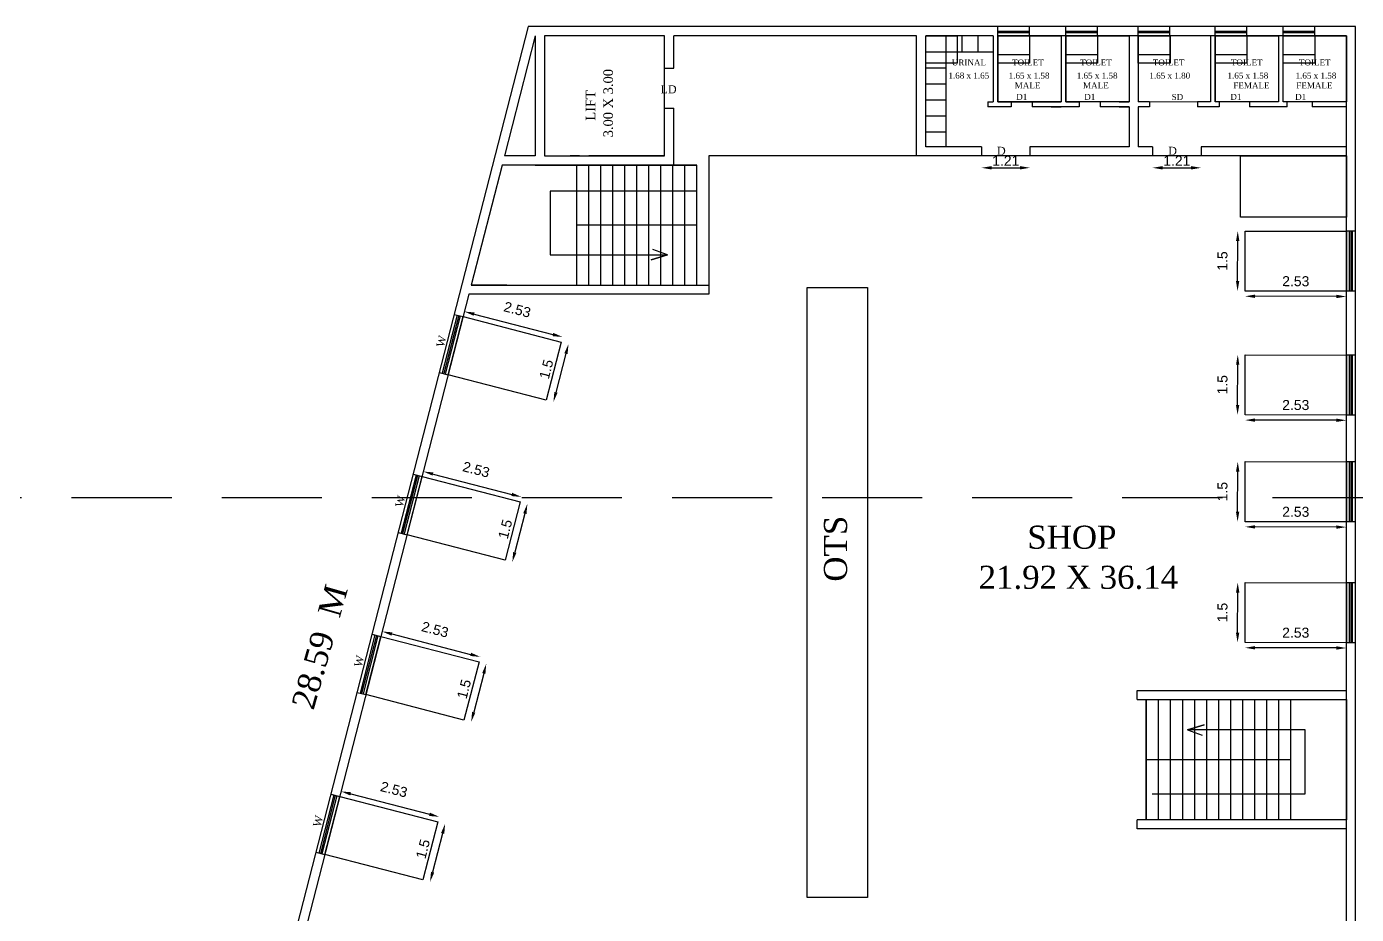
# Model space of a CAD drawing. Header units: metres. Extents: x -56 to 205, y -186 to -77.
# Drawn here: x -22.82 to 10.4, y -125.59 to -103.41 of the extents above; entities that cross this region are included whole.
import ezdxf

# ---------------------------------------------------------------- set-up
doc = ezdxf.new("R2010")
doc.units = ezdxf.units.M
doc.linetypes.add('HIDDEN', pattern=[0.375, 0.25, -0.125])
for name, color, linetype in [('BLK_1_FLR_1_BLT_UP_AREA', 1, 'Continuous'), ('BLK_1_FLR_1_BLT_UP_AREA_DEDUCT', 117, 'Continuous'), ('BLK_1_FLR_1_DRINKING_WATER', 10, 'Continuous'), ('BLK_1_FLR_1_EXIT_WIDTH_DOOR', 2, 'Continuous'), ('BLK_1_FLR_1_LIFT_1', 30, 'Continuous'), ('BLK_1_FLR_1_REGULAR_ROOM_1', 2, 'Continuous'), ('BLK_1_FLR_1_ROOM_1_LIGHT_VENTILATION_1', 232, 'Continuous'), ('BLK_1_FLR_1_WATER_CLOSET', 223, 'Continuous'), ('TOILET_VENTILATION', 30, 'Continuous')]:
    doc.layers.add(name, color=color, linetype=linetype)
for name, color, linetype, lineweight in [('BLK_1_FLR_1_SP_WC', 7, 'Continuous', 18), ('BLK_1_FLR_1_URINAL', 7, 'Continuous', 18), ('BLK_1_FLR_1_WASH', 243, 'Continuous', 5)]:
    doc.layers.add(name, color=color, linetype=linetype, lineweight=lineweight)
doc.styles.add('ANAND', font='times.ttf')
doc.styles.get("Standard").update_dxf_attribs({"font": 'arial.ttf', "height": 0.25})
doc.styles.add('style1', font='times.ttf', dxfattribs={"height": 0.5})
doc.styles.add('X', font='times.ttf')
doc.dimstyles.new('ISO-25', dxfattribs={"dimtxt": 0.5, "dimasz": 0.45, "dimexe": 1.25, "dimexo": 0.625, "dimgap": 0.25, "dimtad": 1, "dimdsep": 46, "dimtxsty": 'Standard', "dimcen": 2.5, "dimse1": 1, "dimse2": 1, "dimadec": 0, "dimazin": 0, "dimtfac": 1, "dimtmove": 0, "dimatfit": 3, "dimfxl": 0, "dimarcsym": 0})

# ---------------------------------------------------------------- blocks, each defined once
blk = doc.blocks.new('*D30')
at = {"layer": 'BLK_1_FLR_1_ROOM_1_LIGHT_VENTILATION_1', "color": 0, "lineweight": -2}
blk.add_line((-11.637, -110.592), (-9.67, -111.102), dxfattribs=at)
at = {"layer": 'BLK_1_FLR_1_ROOM_1_LIGHT_VENTILATION_1', "color": 0}
for points in [[(-11.627, -110.551), (-11.648, -110.632), (-11.879, -110.529)], [(-9.659, -111.061), (-9.68, -111.142), (-9.428, -111.164)]]:
    blk.add_solid(points, dxfattribs=at)
at = {"layer": 'DEFPOINTS', "color": 0}
for p in [(-11.912, -110.655), (-9.46, -111.29), (-9.428, -111.164)]:
    blk.add_point(p, dxfattribs=at)
at = {"layer": 'BLK_1_FLR_1_ROOM_1_LIGHT_VENTILATION_1', "color": 0, "insert": (-10.559, -110.481), "char_height": 0.25, "attachment_point": 5, "rotation": 345.472}
blk.add_mtext('2.53', dxfattribs=at)
blk = doc.blocks.new('*D31')
at = {"layer": 'BLK_1_FLR_1_ROOM_1_LIGHT_VENTILATION_1', "color": 0, "lineweight": -2}
blk.add_line((-9.342, -111.579), (-9.593, -112.547), dxfattribs=at)
at = {"layer": 'BLK_1_FLR_1_ROOM_1_LIGHT_VENTILATION_1', "color": 0}
for points in [[(-9.383, -111.569), (-9.302, -111.59), (-9.279, -111.337)], [(-9.633, -112.537), (-9.553, -112.558), (-9.656, -112.789)]]:
    blk.add_solid(points, dxfattribs=at)
at = {"layer": 'DEFPOINTS', "color": 0}
for p in [(-9.46, -111.29), (-9.837, -112.742), (-9.656, -112.789)]:
    blk.add_point(p, dxfattribs=at)
at = {"layer": 'BLK_1_FLR_1_ROOM_1_LIGHT_VENTILATION_1', "color": 0, "insert": (-9.833, -111.969), "char_height": 0.25, "attachment_point": 5, "rotation": 75.4718}
blk.add_mtext('1.5', dxfattribs=at)
blk = doc.blocks.new('*D32')
at = {"layer": 'BLK_1_FLR_1_ROOM_1_LIGHT_VENTILATION_1', "color": 0, "lineweight": -2}
blk.add_line((-12.664, -114.588), (-10.697, -115.098), dxfattribs=at)
at = {"layer": 'BLK_1_FLR_1_ROOM_1_LIGHT_VENTILATION_1', "color": 0}
for points in [[(-12.654, -114.548), (-12.675, -114.628), (-12.906, -114.525)], [(-10.687, -115.057), (-10.707, -115.138), (-10.455, -115.161)]]:
    blk.add_solid(points, dxfattribs=at)
at = {"layer": 'DEFPOINTS', "color": 0}
for p in [(-12.939, -114.651), (-10.455, -115.161), (-10.488, -115.287)]:
    blk.add_point(p, dxfattribs=at)
at = {"layer": 'BLK_1_FLR_1_ROOM_1_LIGHT_VENTILATION_1', "color": 0, "insert": (-11.586, -114.477), "char_height": 0.25, "attachment_point": 5, "rotation": 345.472}
blk.add_mtext('2.53', dxfattribs=at)
blk = doc.blocks.new('*D33')
at = {"layer": 'BLK_1_FLR_1_ROOM_1_LIGHT_VENTILATION_1', "color": 0, "lineweight": -2}
blk.add_line((-10.369, -115.575), (-10.62, -116.543), dxfattribs=at)
at = {"layer": 'BLK_1_FLR_1_ROOM_1_LIGHT_VENTILATION_1', "color": 0}
for points in [[(-10.41, -115.565), (-10.329, -115.586), (-10.307, -115.333)], [(-10.661, -116.533), (-10.58, -116.554), (-10.683, -116.786)]]:
    blk.add_solid(points, dxfattribs=at)
at = {"layer": 'DEFPOINTS', "color": 0}
for p in [(-10.488, -115.287), (-10.864, -116.739), (-10.683, -116.786)]:
    blk.add_point(p, dxfattribs=at)
at = {"layer": 'BLK_1_FLR_1_ROOM_1_LIGHT_VENTILATION_1', "color": 0, "insert": (-10.86, -115.965), "char_height": 0.25, "attachment_point": 5, "rotation": 75.4718}
blk.add_mtext('1.5', dxfattribs=at)
blk = doc.blocks.new('*D34')
at = {"layer": 'BLK_1_FLR_1_ROOM_1_LIGHT_VENTILATION_1', "color": 0, "lineweight": -2}
blk.add_line((-13.692, -118.584), (-11.724, -119.094), dxfattribs=at)
at = {"layer": 'BLK_1_FLR_1_ROOM_1_LIGHT_VENTILATION_1', "color": 0}
for points in [[(-13.681, -118.544), (-13.702, -118.625), (-13.934, -118.522)], [(-11.714, -119.054), (-11.735, -119.134), (-11.482, -119.157)]]:
    blk.add_solid(points, dxfattribs=at)
at = {"layer": 'DEFPOINTS', "color": 0}
for p in [(-13.966, -118.648), (-11.482, -119.157), (-11.515, -119.283)]:
    blk.add_point(p, dxfattribs=at)
at = {"layer": 'BLK_1_FLR_1_ROOM_1_LIGHT_VENTILATION_1', "color": 0, "insert": (-12.613, -118.474), "char_height": 0.25, "attachment_point": 5, "rotation": 345.472}
blk.add_mtext('2.53', dxfattribs=at)
blk = doc.blocks.new('*D35')
at = {"layer": 'BLK_1_FLR_1_ROOM_1_LIGHT_VENTILATION_1', "color": 0, "lineweight": -2}
blk.add_line((-11.397, -119.572), (-11.647, -120.54), dxfattribs=at)
at = {"layer": 'BLK_1_FLR_1_ROOM_1_LIGHT_VENTILATION_1', "color": 0}
for points in [[(-11.437, -119.561), (-11.356, -119.582), (-11.334, -119.33)], [(-11.688, -120.529), (-11.607, -120.55), (-11.71, -120.782)]]:
    blk.add_solid(points, dxfattribs=at)
at = {"layer": 'DEFPOINTS', "color": 0}
for p in [(-11.515, -119.283), (-11.891, -120.735), (-11.71, -120.782)]:
    blk.add_point(p, dxfattribs=at)
at = {"layer": 'BLK_1_FLR_1_ROOM_1_LIGHT_VENTILATION_1', "color": 0, "insert": (-11.888, -119.961), "char_height": 0.25, "attachment_point": 5, "rotation": 75.4718}
blk.add_mtext('1.5', dxfattribs=at)
blk = doc.blocks.new('*D36')
at = {"layer": 'BLK_1_FLR_1_ROOM_1_LIGHT_VENTILATION_1', "color": 0, "lineweight": -2}
blk.add_line((-14.719, -122.58), (-12.751, -123.09), dxfattribs=at)
at = {"layer": 'BLK_1_FLR_1_ROOM_1_LIGHT_VENTILATION_1', "color": 0}
for points in [[(-14.708, -122.54), (-14.729, -122.621), (-14.961, -122.518)], [(-12.741, -123.05), (-12.762, -123.131), (-12.509, -123.153)]]:
    blk.add_solid(points, dxfattribs=at)
at = {"layer": 'DEFPOINTS', "color": 0}
for p in [(-14.993, -122.644), (-12.509, -123.153), (-12.542, -123.279)]:
    blk.add_point(p, dxfattribs=at)
at = {"layer": 'BLK_1_FLR_1_ROOM_1_LIGHT_VENTILATION_1', "color": 0, "insert": (-13.64, -122.47), "char_height": 0.25, "attachment_point": 5, "rotation": 345.472}
blk.add_mtext('2.53', dxfattribs=at)
blk = doc.blocks.new('*D37')
at = {"layer": 'BLK_1_FLR_1_ROOM_1_LIGHT_VENTILATION_1', "color": 0, "lineweight": -2}
blk.add_line((-12.424, -123.568), (-12.675, -124.536), dxfattribs=at)
at = {"layer": 'BLK_1_FLR_1_ROOM_1_LIGHT_VENTILATION_1', "color": 0}
for points in [[(-12.464, -123.558), (-12.383, -123.578), (-12.361, -123.326)], [(-12.715, -124.526), (-12.634, -124.546), (-12.737, -124.778)]]:
    blk.add_solid(points, dxfattribs=at)
at = {"layer": 'DEFPOINTS', "color": 0}
for p in [(-12.542, -123.279), (-12.918, -124.731), (-12.737, -124.778)]:
    blk.add_point(p, dxfattribs=at)
at = {"layer": 'BLK_1_FLR_1_ROOM_1_LIGHT_VENTILATION_1', "color": 0, "insert": (-12.915, -123.957), "char_height": 0.25, "attachment_point": 5, "rotation": 75.4718}
blk.add_mtext('1.5', dxfattribs=at)
blk = doc.blocks.new('*D54')
at = {"layer": 'BLK_1_FLR_1_ROOM_1_LIGHT_VENTILATION_1', "color": 0, "lineweight": -2}
blk.add_line((9.905, -118.934), (7.873, -118.93), dxfattribs=at)
at = {"layer": 'BLK_1_FLR_1_ROOM_1_LIGHT_VENTILATION_1', "color": 0}
for points in [[(7.873, -118.888), (7.873, -118.971), (7.623, -118.929)], [(9.905, -118.892), (9.905, -118.976), (10.155, -118.935)]]:
    blk.add_solid(points, dxfattribs=at)
at = {"layer": 'DEFPOINTS', "color": 0}
for p in [(7.623, -118.799), (7.623, -118.929), (10.156, -118.804)]:
    blk.add_point(p, dxfattribs=at)
at = {"layer": 'BLK_1_FLR_1_ROOM_1_LIGHT_VENTILATION_1', "color": 0, "insert": (8.89, -118.554), "char_height": 0.25, "attachment_point": 5, "rotation": 359.877}
blk.add_mtext('2.53', dxfattribs=at)
blk = doc.blocks.new('*D55')
at = {"layer": 'BLK_1_FLR_1_ROOM_1_LIGHT_VENTILATION_1', "color": 0, "lineweight": -2}
blk.add_line((7.437, -118.549), (7.439, -117.549), dxfattribs=at)
at = {"layer": 'BLK_1_FLR_1_ROOM_1_LIGHT_VENTILATION_1', "color": 0}
for points in [[(7.397, -117.549), (7.481, -117.549), (7.44, -117.299)], [(7.395, -118.549), (7.479, -118.549), (7.436, -118.799)]]:
    blk.add_solid(points, dxfattribs=at)
at = {"layer": 'DEFPOINTS', "color": 0}
for p in [(7.44, -117.299), (7.627, -117.299), (7.623, -118.799)]:
    blk.add_point(p, dxfattribs=at)
at = {"layer": 'BLK_1_FLR_1_ROOM_1_LIGHT_VENTILATION_1', "color": 0, "insert": (7.06, -118.048), "char_height": 0.25, "attachment_point": 5, "rotation": 89.8768}
blk.add_mtext('1.5', dxfattribs=at)
blk = doc.blocks.new('*D56')
at = {"layer": 'BLK_1_FLR_1_ROOM_1_LIGHT_VENTILATION_1', "color": 0, "lineweight": -2}
blk.add_line((9.905, -115.913), (7.873, -115.909), dxfattribs=at)
at = {"layer": 'BLK_1_FLR_1_ROOM_1_LIGHT_VENTILATION_1', "color": 0}
for points in [[(7.873, -115.867), (7.873, -115.95), (7.623, -115.908)], [(9.905, -115.872), (9.905, -115.955), (10.155, -115.914)]]:
    blk.add_solid(points, dxfattribs=at)
at = {"layer": 'DEFPOINTS', "color": 0}
for p in [(7.623, -115.778), (7.623, -115.908), (10.156, -115.784)]:
    blk.add_point(p, dxfattribs=at)
at = {"layer": 'BLK_1_FLR_1_ROOM_1_LIGHT_VENTILATION_1', "color": 0, "insert": (8.89, -115.533), "char_height": 0.25, "attachment_point": 5, "rotation": 359.877}
blk.add_mtext('2.53', dxfattribs=at)
blk = doc.blocks.new('*D57')
at = {"layer": 'BLK_1_FLR_1_ROOM_1_LIGHT_VENTILATION_1', "color": 0, "lineweight": -2}
blk.add_line((7.437, -115.528), (7.439, -114.528), dxfattribs=at)
at = {"layer": 'BLK_1_FLR_1_ROOM_1_LIGHT_VENTILATION_1', "color": 0}
for points in [[(7.397, -114.528), (7.481, -114.528), (7.44, -114.278)], [(7.395, -115.528), (7.479, -115.528), (7.436, -115.778)]]:
    blk.add_solid(points, dxfattribs=at)
at = {"layer": 'DEFPOINTS', "color": 0}
for p in [(7.44, -114.278), (7.627, -114.278), (7.623, -115.778)]:
    blk.add_point(p, dxfattribs=at)
at = {"layer": 'BLK_1_FLR_1_ROOM_1_LIGHT_VENTILATION_1', "color": 0, "insert": (7.06, -115.027), "char_height": 0.25, "attachment_point": 5, "rotation": 89.8768}
blk.add_mtext('1.5', dxfattribs=at)
blk = doc.blocks.new('*D58')
at = {"layer": 'BLK_1_FLR_1_ROOM_1_LIGHT_VENTILATION_1', "color": 0, "lineweight": -2}
blk.add_line((9.905, -113.244), (7.873, -113.24), dxfattribs=at)
at = {"layer": 'BLK_1_FLR_1_ROOM_1_LIGHT_VENTILATION_1', "color": 0}
for points in [[(7.873, -113.198), (7.873, -113.282), (7.623, -113.24)], [(9.905, -113.203), (9.905, -113.286), (10.155, -113.245)]]:
    blk.add_solid(points, dxfattribs=at)
at = {"layer": 'DEFPOINTS', "color": 0}
for p in [(7.623, -113.109), (7.623, -113.24), (10.156, -113.115)]:
    blk.add_point(p, dxfattribs=at)
at = {"layer": 'BLK_1_FLR_1_ROOM_1_LIGHT_VENTILATION_1', "color": 0, "insert": (8.89, -112.865), "char_height": 0.25, "attachment_point": 5, "rotation": 359.877}
blk.add_mtext('2.53', dxfattribs=at)
blk = doc.blocks.new('*D59')
at = {"layer": 'BLK_1_FLR_1_ROOM_1_LIGHT_VENTILATION_1', "color": 0, "lineweight": -2}
blk.add_line((7.437, -112.859), (7.439, -111.859), dxfattribs=at)
at = {"layer": 'BLK_1_FLR_1_ROOM_1_LIGHT_VENTILATION_1', "color": 0}
for points in [[(7.397, -111.859), (7.481, -111.859), (7.44, -111.609)], [(7.395, -112.859), (7.479, -112.859), (7.436, -113.109)]]:
    blk.add_solid(points, dxfattribs=at)
at = {"layer": 'DEFPOINTS', "color": 0}
for p in [(7.44, -111.609), (7.627, -111.609), (7.623, -113.109)]:
    blk.add_point(p, dxfattribs=at)
at = {"layer": 'BLK_1_FLR_1_ROOM_1_LIGHT_VENTILATION_1', "color": 0, "insert": (7.06, -112.358), "char_height": 0.25, "attachment_point": 5, "rotation": 89.8768}
blk.add_mtext('1.5', dxfattribs=at)
blk = doc.blocks.new('*D60')
at = {"layer": 'BLK_1_FLR_1_ROOM_1_LIGHT_VENTILATION_1', "color": 0, "lineweight": -2}
blk.add_line((9.905, -110.151), (7.873, -110.147), dxfattribs=at)
at = {"layer": 'BLK_1_FLR_1_ROOM_1_LIGHT_VENTILATION_1', "color": 0}
for points in [[(7.873, -110.105), (7.873, -110.188), (7.623, -110.146)], [(9.905, -110.109), (9.905, -110.193), (10.155, -110.152)]]:
    blk.add_solid(points, dxfattribs=at)
at = {"layer": 'DEFPOINTS', "color": 0}
for p in [(7.623, -110.016), (7.623, -110.146), (10.156, -110.021)]:
    blk.add_point(p, dxfattribs=at)
at = {"layer": 'BLK_1_FLR_1_ROOM_1_LIGHT_VENTILATION_1', "color": 0, "insert": (8.89, -109.771), "char_height": 0.25, "attachment_point": 5, "rotation": 359.877}
blk.add_mtext('2.53', dxfattribs=at)
blk = doc.blocks.new('*D61')
at = {"layer": 'BLK_1_FLR_1_ROOM_1_LIGHT_VENTILATION_1', "color": 0, "lineweight": -2}
blk.add_line((7.437, -109.766), (7.439, -108.766), dxfattribs=at)
at = {"layer": 'BLK_1_FLR_1_ROOM_1_LIGHT_VENTILATION_1', "color": 0}
for points in [[(7.397, -108.766), (7.481, -108.766), (7.44, -108.516)], [(7.395, -109.765), (7.479, -109.766), (7.436, -110.016)]]:
    blk.add_solid(points, dxfattribs=at)
at = {"layer": 'DEFPOINTS', "color": 0}
for p in [(7.44, -108.516), (7.627, -108.516), (7.623, -110.016)]:
    blk.add_point(p, dxfattribs=at)
at = {"layer": 'BLK_1_FLR_1_ROOM_1_LIGHT_VENTILATION_1', "color": 0, "insert": (7.06, -109.265), "char_height": 0.25, "attachment_point": 5, "rotation": 89.8768}
blk.add_mtext('1.5', dxfattribs=at)
blk = doc.blocks.new('*D106')
at = {"layer": 'BLK_1_FLR_1_EXIT_WIDTH_DOOR', "color": 2, "lineweight": -2, "ltscale": 30}
blk.add_line((1.289, -106.936), (1.999, -106.936), dxfattribs=at)
at = {"layer": 'BLK_1_FLR_1_EXIT_WIDTH_DOOR', "color": 2, "ltscale": 30}
for points in [[(1.289, -106.894), (1.289, -106.978), (1.039, -106.936)], [(1.999, -106.894), (1.999, -106.978), (2.249, -106.936)]]:
    blk.add_solid(points, dxfattribs=at)
at = {"layer": 'DEFPOINTS', "color": 0, "ltscale": 30}
for p in [(1.039, -106.639), (2.249, -106.639), (2.249, -106.936)]:
    blk.add_point(p, dxfattribs=at)
at = {"layer": 'BLK_1_FLR_1_EXIT_WIDTH_DOOR', "color": 2, "ltscale": 30, "insert": (1.644, -106.76), "char_height": 0.25, "attachment_point": 5}
blk.add_mtext('1.21', dxfattribs=at)
blk = doc.blocks.new('*D107')
at = {"layer": 'BLK_1_FLR_1_EXIT_WIDTH_DOOR', "color": 2, "lineweight": -2, "ltscale": 30}
blk.add_line((5.563, -106.936), (6.273, -106.936), dxfattribs=at)
at = {"layer": 'BLK_1_FLR_1_EXIT_WIDTH_DOOR', "color": 2, "ltscale": 30}
for points in [[(5.563, -106.894), (5.563, -106.978), (5.313, -106.936)], [(6.273, -106.894), (6.273, -106.978), (6.523, -106.936)]]:
    blk.add_solid(points, dxfattribs=at)
at = {"layer": 'DEFPOINTS', "color": 0, "ltscale": 30}
for p in [(5.313, -106.639), (6.523, -106.639), (6.523, -106.936)]:
    blk.add_point(p, dxfattribs=at)
at = {"layer": 'BLK_1_FLR_1_EXIT_WIDTH_DOOR', "color": 2, "ltscale": 30, "insert": (5.918, -106.76), "char_height": 0.25, "attachment_point": 5}
blk.add_mtext('1.21', dxfattribs=at)

msp = doc.modelspace()

# ---------------------------------------------------------------- linework, layer by layer
at = {"color": 7}
for p, q in [((-0.5837, -103.63899), (-6.64811, -103.63764)), ((-0.5837, -106.63942), (-0.5837, -103.63899)), ((-0.3537, -106.40942), (-0.3537, -103.63904)), ((1.32596, -103.63942), (-0.3537, -103.63904)), ((0.1463, -103.63747), (0.1463, -106.40942)), ((0.5463, -103.63747), (0.5463, -104.03747)), ((0.9463, -103.63747), (0.9463, -104.03747)), ((-0.3537, -104.03747), (0.1463, -104.03747)), ((0.1463, -104.03747), (1.32596, -104.03747)), ((-0.3537, -104.43747), (0.1463, -104.43747)), ((-0.3537, -104.83747), (0.1463, -104.83747)), ((-0.3537, -105.23747), (0.1463, -105.23747)), ((1.1981, -105.28942), (1.1981, -105.40942)), ((1.1981, -105.28942), (1.32596, -105.28942)), ((1.44596, -105.28942), (3.02596, -105.28942)), ((1.44596, -105.28942), (1.78136, -105.28942)), ((1.78136, -105.28942), (1.78136, -105.40942)), ((3.14596, -105.28942), (3.48136, -105.28942)), ((3.48136, -105.28942), (3.48136, -105.40942)), ((-0.3537, -105.63747), (0.1463, -105.63747)), ((1.78136, -105.40942), (1.1981, -105.40942)), ((3.48136, -105.40942), (2.30596, -105.40942)), ((-0.3537, -106.03747), (0.1463, -106.03747)), ((1.03864, -106.63942), (-0.5837, -106.63942)), ((1.03864, -106.40942), (-0.3537, -106.40942)), ((1.03864, -106.40942), (1.03864, -106.63942)), ((4.72596, -106.40942), (2.24864, -106.40942)), ((2.24864, -106.40942), (2.24864, -106.63942)), ((5.31308, -106.63942), (2.24864, -106.63942)), ((5.31308, -106.40942), (4.95596, -106.40942)), ((5.31308, -106.40942), (5.31308, -106.63942)), ((10.15596, -106.40942), (6.52308, -106.40942)), ((6.52308, -106.40942), (6.52308, -106.63942)), ((10.15596, -106.63942), (6.52308, -106.63942)), ((-10.93835, -106.86764), (-11.70948, -109.86764)), ((-6.0737, -106.86764), (-10.93835, -106.86764)), ((-6.0737, -109.86764), (-6.0737, -106.86764)), ((-6.0737, -107.51769), (-9.7386, -107.51769)), ((-9.7386, -107.51769), (-9.7386, -109.11086)), ((-6.0737, -108.36764), (-9.0737, -108.36764)), ((10.38596, -108.52147), (10.15596, -108.52143)), ((10.23128, -110.02144), (10.23155, -108.52144)), ((10.27069, -110.02145), (10.27096, -108.52145)), ((10.30922, -110.02146), (10.30949, -108.52146)), ((-9.7386, -109.11086), (-6.80615, -109.11086)), ((-6.80615, -109.11086), (-7.21716, -109.23622)), ((-7.21716, -109.23622), (-6.80615, -109.11086)), ((-6.80615, -109.11086), (-7.17153, -108.97706)), ((-11.70948, -109.86764), (-5.7737, -109.86764)), ((-10.81639, -109.86764), (-11.70948, -109.86764)), ((-5.7737, -109.86764), (-5.7737, -110.09764)), ((-5.7737, -110.09764), (-11.7686, -110.09764)), ((10.38569, -110.02147), (10.15569, -110.02143)), ((-12.06058, -110.61683), (-12.43401, -112.06961)), ((-12.02326, -110.62643), (-12.39668, -112.0792)), ((-12.13464, -110.5978), (-11.91188, -110.65506)), ((-11.98509, -110.63624), (-12.35851, -112.08901)), ((10.38596, -111.61481), (10.15596, -111.61477)), ((10.23128, -113.11478), (10.23155, -111.61478)), ((10.27069, -113.11479), (10.27096, -111.61479)), ((10.30922, -113.11479), (10.30949, -111.61479)), ((-12.50806, -112.05057), (-12.2853, -112.10783)), ((10.38569, -113.11481), (10.15569, -113.11477)), ((10.38596, -114.28357), (10.15596, -114.28353)), ((10.23128, -115.78354), (10.23155, -114.28354)), ((10.27069, -115.78355), (10.27096, -114.28355)), ((10.30922, -115.78355), (10.30949, -114.28355)), ((-13.08779, -114.61308), (-13.46121, -116.06585)), ((-13.16184, -114.59404), (-12.93908, -114.6513)), ((-13.05046, -114.62267), (-13.42389, -116.07545)), ((-13.01229, -114.63248), (-13.38572, -116.08526)), ((10.38569, -115.78357), (10.15569, -115.78353)), ((-13.53527, -116.04682), (-13.31251, -116.10408)), ((10.38596, -117.30451), (10.15596, -117.30447)), ((10.23128, -118.80449), (10.23155, -117.30449)), ((10.27069, -118.80449), (10.27096, -117.30449)), ((10.30922, -118.8045), (10.30949, -117.3045)), ((-14.18905, -118.59029), (-13.96629, -118.64755)), ((-14.11499, -118.60933), (-14.48841, -120.0621)), ((-14.07767, -118.61892), (-14.45109, -120.0717)), ((-14.0395, -118.62873), (-14.41292, -120.08151)), ((10.38569, -118.80451), (10.15569, -118.80447)), ((-14.56247, -120.04307), (-14.33971, -120.10033)), ((4.92596, -120.22496), (10.15596, -120.22496)), ((5.15596, -123.22496), (5.15596, -120.22496)), ((10.15596, -120.22496), (10.15596, -123.22496)), ((6.18841, -120.98174), (6.59942, -120.85638)), ((6.59942, -120.85638), (6.18841, -120.98174)), ((9.12086, -120.98174), (6.18841, -120.98174)), ((6.18841, -120.98174), (6.55379, -121.11554)), ((9.12086, -122.57491), (9.12086, -120.98174)), ((5.15596, -121.72496), (8.75596, -121.72496)), ((-15.21625, -122.58654), (-14.99349, -122.6438)), ((5.30104, -122.57491), (9.12086, -122.57491)), ((-15.1422, -122.60558), (-15.51562, -124.05835)), ((-15.10487, -122.61517), (-15.4783, -124.06795)), ((-15.0667, -122.62498), (-15.44013, -124.07776)), ((10.15596, -123.22496), (4.92596, -123.22496)), ((-15.58968, -124.03932), (-15.36692, -124.09658))]:
    msp.add_line(p, q, dxfattribs=at)
at = {"color": 0}
for p, q in [((1.32596, -103.63942), (1.32596, -105.28942)), ((1.44596, -103.63942), (1.44596, -103.40942)), ((1.44596, -103.52442), (2.23596, -103.52442)), ((1.44596, -103.55883), (2.23596, -103.55883)), ((1.44596, -103.63942), (1.44596, -105.28942)), ((2.23596, -103.63942), (2.23596, -103.40942)), ((3.02596, -103.63942), (3.02596, -105.28942)), ((3.02596, -103.63942), (3.02596, -105.28942)), ((3.14596, -103.63942), (3.14596, -103.40942)), ((3.14596, -103.52442), (3.93596, -103.52442)), ((3.14596, -103.55883), (3.93596, -103.55883)), ((3.14596, -103.63942), (3.14596, -105.28942)), ((3.93596, -103.63942), (3.93596, -103.40942)), ((4.72596, -103.40942), (4.72596, -103.40942)), ((4.72596, -103.63942), (4.72596, -105.28942)), ((4.95596, -103.40942), (4.95596, -103.40942)), ((4.95596, -103.63942), (4.95596, -103.40942)), ((4.95596, -103.52442), (5.74596, -103.52442)), ((4.95596, -103.55883), (5.74596, -103.55883)), ((4.95596, -103.63942), (4.95596, -105.28942)), ((5.74596, -103.63942), (5.74596, -103.40942)), ((6.75596, -103.63942), (6.75596, -105.28942)), ((6.87596, -103.63942), (6.87596, -103.40942)), ((6.87596, -103.52442), (7.66596, -103.52442)), ((6.87596, -103.55883), (7.66596, -103.55883)), ((6.87596, -103.63942), (6.87596, -105.28942)), ((7.66596, -103.63942), (7.66596, -103.40942)), ((8.57596, -103.63942), (8.57596, -103.40942)), ((8.57596, -103.52442), (9.36596, -103.52442)), ((8.57596, -103.55883), (9.36596, -103.55883)), ((9.36596, -103.63942), (9.36596, -103.40942)), ((1.54596, -105.28942), (1.44596, -105.28942)), ((3.02596, -105.28942), (2.30596, -105.28942)), ((2.30596, -105.28942), (2.30596, -105.40942)), ((3.24596, -105.28942), (3.14596, -105.28942)), ((4.72596, -105.28942), (4.00596, -105.28942)), ((4.00596, -105.28942), (4.00596, -105.40942)), ((4.48136, -105.28942), (4.72596, -105.28942)), ((5.2381, -105.28942), (4.95596, -105.28942)), ((5.2381, -105.28942), (5.2381, -105.40942)), ((6.75596, -105.28942), (6.4381, -105.28942)), ((6.4381, -105.28942), (6.4381, -105.40942)), ((6.97596, -105.28942), (6.87596, -105.28942)), ((6.97596, -105.28942), (6.97596, -105.40942)), ((8.45596, -105.28942), (7.73596, -105.28942)), ((7.73596, -105.28942), (7.73596, -105.40942)), ((8.67596, -105.40942), (8.67596, -105.28943)), ((9.29821, -105.28942), (9.29821, -105.40942)), ((3.02596, -105.40942), (2.30596, -105.40942)), ((2.78136, -105.40942), (3.02596, -105.40942)), ((4.72596, -105.40942), (4.00596, -105.40942)), ((4.48136, -105.40942), (4.72596, -105.40942)), ((4.72596, -105.40942), (4.72596, -106.40942)), ((5.2381, -105.40942), (4.95596, -105.40942)), ((4.95596, -105.40942), (4.95596, -106.40942)), ((6.97596, -105.40942), (6.4381, -105.40942)), ((8.67596, -105.40942), (7.73596, -105.40942)), ((10.15596, -105.40942), (9.29821, -105.40942))]:
    msp.add_line(p, q, dxfattribs=at)
at = {"color": 4}
for p, q in [((-6.87811, -104.44711), (-6.64811, -104.44711)), ((4.48136, -105.28942), (4.72596, -105.28942)), ((-6.87811, -105.44711), (-6.64811, -105.44711))]:
    msp.add_line(p, q, dxfattribs=at)
at = {"color": 7, "linetype": 'HIDDEN', "ltscale": 10}
msp.add_line((-55.44307, -115.17031), (48.62199, -115.17031), dxfattribs=at)
at = {"color": 7}
for points in [[(-10.10811, -103.63764), (-10.87923, -106.63764)], [(-10.10811, -103.63764), (-10.10811, -106.63764)], [(-10.10811, -103.63764), (-10.10811, -106.63764)], [(-6.87811, -104.44711), (-6.87811, -103.63764), (-9.87811, -103.63764), (-9.87811, -106.63764), (-6.87811, -106.63764), (-6.87811, -105.44711)], [(-6.87811, -104.44711), (-6.87811, -103.63764), (-9.87811, -103.63764), (-9.87811, -106.63764), (-6.87811, -106.63764), (-6.87811, -105.44711)], [(-6.64811, -104.44711), (-6.64811, -103.63764)], [(10.15596, -119.99496), (10.15596, -103.63764), (1.44596, -103.63764)], [(-6.64811, -106.86764), (-6.64811, -105.44711)], [(-10.10811, -106.63764), (-10.87923, -106.63764)], [(-9.0037, -106.63764), (-9.2337, -106.63764)], [(-6.87811, -106.63764), (-8.7737, -106.63764)], [(-10.10811, -106.86764), (-6.64811, -106.86764)], [(-9.2337, -106.86764), (-6.0737, -106.86764)], [(-9.0737, -109.86764), (-9.0737, -106.86764)], [(-8.7737, -109.86764), (-8.7737, -106.86764)], [(-8.4737, -109.86764), (-8.4737, -106.86764)], [(-8.1737, -109.86764), (-8.1737, -106.86764)], [(-7.8737, -109.86764), (-7.8737, -106.86764)], [(-7.5737, -109.86764), (-7.5737, -106.86764)], [(-7.2737, -109.86764), (-7.2737, -106.86764)], [(-6.9737, -109.86764), (-6.9737, -106.86764)], [(-6.6737, -109.86764), (-6.6737, -106.86764)], [(-6.3737, -109.86764), (-6.3737, -106.86764)], [(-6.0737, -109.86764), (-6.0737, -106.86764)], [(-11.7686, -110.09764), (-17.10728, -130.86732), (-9.28226, -130.86732), (-9.28226, -139.77942), (-5.5437, -139.77942), (-5.5437, -126.83903), (-0.5837, -126.83781), (-0.5837, -139.77942), (10.15596, -139.77942), (10.15596, -123.45496)], [(4.92596, -120.22496), (4.92596, -119.99496), (10.15596, -119.99496)], [(5.15596, -120.22496), (5.15596, -123.22496)], [(5.45596, -120.22496), (5.45596, -123.22496)], [(5.75596, -120.22496), (5.75596, -123.22496)], [(6.05596, -120.22496), (6.05596, -123.22496)], [(6.35596, -120.22496), (6.35596, -123.22496)], [(6.65596, -120.22496), (6.65596, -123.22496)], [(6.95596, -120.22496), (6.95596, -123.22496)], [(7.25596, -120.22496), (7.25596, -123.22496)], [(7.55596, -120.22496), (7.55596, -123.22496)], [(7.85596, -120.22496), (7.85596, -123.22496)], [(8.15596, -120.22496), (8.15596, -123.22496)], [(8.45596, -120.22496), (8.45596, -123.22496)], [(8.75596, -120.22496), (8.75596, -123.22496)], [(10.15596, -123.22496), (10.15596, -120.22496)], [(10.15596, -120.22496), (10.15596, -123.22496)], [(10.15596, -123.45496), (4.92596, -123.45496), (4.92596, -123.22496)]]:
    msp.add_lwpolyline(points, dxfattribs=at)
at = {"layer": 'BLK_1_FLR_1_BLT_UP_AREA', "color": 13}
msp.add_lwpolyline([(10.38596, -103.40764), (-10.28646, -103.40764), (-17.40388, -131.09732), (-9.51226, -131.09732), (-9.51226, -140.00942), (-5.3137, -140.00942), (-5.3137, -127.06897), (-0.8137, -127.06787), (-0.8137, -140.00942), (10.38596, -140.00942)], close=True, dxfattribs=at)
at = {"layer": 'BLK_1_FLR_1_BLT_UP_AREA_DEDUCT', "color": 13, "ltscale": 30}
msp.add_lwpolyline([(-1.8137, -125.1721), (-3.3137, -125.1721), (-3.3137, -109.92287), (-1.8137, -109.92287)], close=True, dxfattribs=at)
at = {"layer": 'BLK_1_FLR_1_DRINKING_WATER', "color": 7, "ltscale": 30}
msp.add_lwpolyline([(7.51017, -106.63942), (10.15596, -106.63942), (10.15596, -108.16958), (7.51017, -108.16958)], close=True, dxfattribs=at)
at = {"layer": 'BLK_1_FLR_1_LIFT_1', "color": 30, "ltscale": 30}
msp.add_lwpolyline([(-9.87811, -106.63764), (-6.87811, -106.63764), (-6.87811, -103.63764), (-9.87811, -103.63764)], close=True, dxfattribs=at)
at = {"layer": 'BLK_1_FLR_1_REGULAR_ROOM_1', "color": 2, "ltscale": 30}
msp.add_lwpolyline([(-17.10728, -130.86732), (-5.5437, -130.86732), (-5.5437, -126.83903), (-0.5837, -126.83903), (-0.5837, -139.77942), (10.15596, -139.77942), (10.15596, -106.63942), (-5.7737, -106.63942), (-5.7737, -110.09764), (-11.7686, -110.09764)], close=True, dxfattribs=at)
at = {"layer": 'BLK_1_FLR_1_ROOM_1_LIGHT_VENTILATION_1', "color": 232}
for points in [[(10.15569, -110.02143), (7.62333, -110.01599), (7.62656, -108.51599), (10.15596, -108.52143)], [(-11.91188, -110.65506), (-9.46049, -111.29031), (-9.83677, -112.74234), (-12.2853, -112.10783)], [(10.15569, -113.11477), (7.62333, -113.10933), (7.62656, -111.60933), (10.15596, -111.61477)], [(10.15569, -115.78353), (7.62333, -115.77809), (7.62656, -114.27809), (10.15596, -114.28353)], [(-12.93908, -114.6513), (-10.48769, -115.28655), (-10.86398, -116.73859), (-13.31251, -116.10407)], [(10.15569, -118.80447), (7.62333, -118.79903), (7.62656, -117.29904), (10.15596, -117.30448)], [(-13.96629, -118.64755), (-11.5149, -119.2828), (-11.89118, -120.73484), (-14.33971, -120.10032)], [(-14.99349, -122.6438), (-12.5421, -123.27905), (-12.91839, -124.73109), (-15.36692, -124.09657)]]:
    msp.add_lwpolyline(points, close=True, dxfattribs=at)
at = {"layer": 'BLK_1_FLR_1_SP_WC', "color": 233}
msp.add_lwpolyline([(6.75596, -103.63942), (6.75596, -105.28942), (4.95596, -105.28942), (4.95596, -103.63942)], close=True, dxfattribs=at)
at = {"layer": 'BLK_1_FLR_1_URINAL', "color": 235}
for points in [[(1.32596, -104.03747), (-0.3537, -104.03747), (-0.3537, -103.63904), (1.32596, -103.63904)], [(0.1463, -104.03747), (-0.3537, -104.03747), (-0.3537, -106.40942), (0.1463, -106.40942)]]:
    msp.add_lwpolyline(points, close=True, dxfattribs=at)
at = {"layer": 'BLK_1_FLR_1_WASH', "color": 60, "lineweight": 25}
for points in [[(1.44596, -103.63942), (2.23436, -103.63942), (2.23436, -104.32214), (1.44596, -104.32214)], [(3.14596, -103.63942), (3.93436, -103.63942), (3.93436, -104.32214), (3.14596, -104.32214)], [(4.95596, -103.63942), (5.74436, -103.63942), (5.74436, -104.32214), (4.95596, -104.32214)], [(6.87596, -103.63942), (7.66436, -103.63942), (7.66436, -104.32214), (6.87596, -104.32214)], [(8.57596, -103.63943), (9.36436, -103.63943), (9.36436, -104.32215), (8.57596, -104.32215)]]:
    msp.add_lwpolyline(points, close=True, dxfattribs=at)
at = {"layer": 'BLK_1_FLR_1_WASH', "color": 55, "lineweight": 25}
for points in [[(1.44596, -103.63942), (2.23436, -103.63942), (2.23436, -104.11369), (1.44596, -104.11369)], [(3.14596, -103.63942), (3.93436, -103.63942), (3.93436, -104.11369), (3.14596, -104.11369)], [(4.95596, -103.63942), (5.74436, -103.63942), (5.74436, -104.11369), (4.95596, -104.11369)], [(6.87596, -103.63942), (7.66436, -103.63942), (7.66436, -104.11369), (6.87596, -104.11369)], [(8.57596, -103.63943), (9.36436, -103.63943), (9.36436, -104.1137), (8.57596, -104.1137)]]:
    msp.add_lwpolyline(points, close=True, dxfattribs=at)
at = {"layer": 'BLK_1_FLR_1_WASH', "color": 56, "lineweight": 25}
for points in [[(1.44596, -103.63942), (2.23436, -103.63942), (2.23436, -104.11369), (1.44596, -104.11369)], [(3.14596, -103.63942), (3.93436, -103.63942), (3.93436, -104.11369), (3.14596, -104.11369)], [(4.95596, -103.63942), (5.74436, -103.63942), (5.74436, -104.11369), (4.95596, -104.11369)], [(6.87596, -103.63942), (7.66436, -103.63942), (7.66436, -104.11369), (6.87596, -104.11369)], [(8.57596, -103.63943), (9.36436, -103.63943), (9.36436, -104.1137), (8.57596, -104.1137)]]:
    msp.add_lwpolyline(points, close=True, dxfattribs=at)
at = {"layer": 'BLK_1_FLR_1_WATER_CLOSET', "color": 1}
for points in [[(3.02596, -103.63942), (3.02596, -105.28942), (1.44596, -105.28942), (1.44596, -103.63942)], [(4.72596, -103.63942), (4.72596, -105.28942), (3.14596, -105.28942), (3.14596, -103.63942)]]:
    msp.add_lwpolyline(points, close=True, dxfattribs=at)
at = {"layer": 'BLK_1_FLR_1_WATER_CLOSET', "color": 2}
for points in [[(8.45596, -103.63941), (8.45596, -105.28941), (6.87596, -105.28942), (6.87596, -103.63942)], [(10.15596, -103.63942), (10.15596, -105.28942), (8.57596, -105.28943), (8.57596, -103.63943)]]:
    msp.add_lwpolyline(points, close=True, dxfattribs=at)
at = {"layer": 'TOILET_VENTILATION', "color": 6, "lineweight": 25}
for points in [[(-0.3537, -103.63904), (0.4347, -103.63904), (0.4347, -104.32176), (-0.3537, -104.32176)], [(1.44596, -103.63942), (2.23436, -103.63942), (2.23436, -104.32215), (1.44596, -104.32215)], [(3.14596, -103.63942), (3.93436, -103.63942), (3.93436, -104.32215), (3.14596, -104.32215)], [(4.96167, -103.63942), (5.75008, -103.63942), (5.75008, -104.32214), (4.96167, -104.32214)], [(6.87596, -103.63924), (7.66436, -103.63924), (7.66436, -104.32196), (6.87596, -104.32196)], [(8.57596, -103.63943), (9.36436, -103.63943), (9.36436, -104.32215), (8.57596, -104.32215)]]:
    msp.add_lwpolyline(points, close=True, dxfattribs=at)

# ---------------------------------------------------------------- texts
at = {"color": 7, "linetype": 'ByBlock', "lineweight": -2, "style": 'ANAND'}
for s, height, rotation, p in [('URINAL', 0.15, 0.002385, (0.29623, -104.37828)), ('3.00 X 3.00', 0.2393178, 90.002385, (-8.16869, -106.17424)), ('1.68 x 1.65', 0.15, 0.002385, (0.21203, -104.70665))]:
    msp.add_text(s, height=height, rotation=rotation, dxfattribs=at).set_placement(p)
at = {"color": 0, "linetype": 'ByBlock', "lineweight": -2, "style": 'ANAND'}
for s, height, rotation, p in [('TOILET', 0.15, 0.002385, (1.8022, -104.37828)), ('TOILET', 0.15, 0.002385, (3.5022, -104.37828)), ('TOILET', 0.15, 0.002385, (5.31713, -104.37963)), ('TOILET', 0.15, 0.002385, (7.26798, -104.37828)), ('TOILET', 0.15, 0.002385, (8.96798, -104.3783)), ('1.65 x 1.58', 0.15, 0.002385, (1.718, -104.70665)), ('1.65 x 1.58', 0.15, 0.002385, (3.418, -104.70665)), ('1.65 x 1.80', 0.15, 0.002385, (5.23293, -104.708)), ('1.65 x 1.58', 0.15, 0.002385, (7.18378, -104.70665)), ('1.65 x 1.58', 0.15, 0.002385, (8.88378, -104.70667)), ('LD', 0.2, 0.002385, (-6.98089, -105.07505)), ('D1', 0.15, 0.002385, (1.90555, -105.23842)), ('D1', 0.15, 0.002385, (3.60555, -105.23842)), ('SD', 0.15, 0.002385, (5.78775, -105.24189)), ('D1', 0.15, 0.002385, (7.25568, -105.23842)), ('D1', 0.15, 0.002385, (8.87424, -105.23843)), ('D', 0.2, 0.002385, (1.42442, -106.6114)), ('D', 0.2, 0.002385, (5.70422, -106.6114)), ('W', 0.2, 75.485232, (-12.39412, -111.43554)), ('W', 0.2, 75.485232, (-13.42133, -115.43178)), ('W', 0.2, 75.485232, (-14.44853, -119.42803)), ('W', 0.2, 75.485232, (-15.47574, -123.42428))]:
    msp.add_text(s, height=height, rotation=rotation, dxfattribs=at).set_placement(p)
at = {"color": 0, "style": 'style1'}
for s, rotation, p in [('OTS', 90, (-2.3215, -117.27678)), ('28.59  M', 74.141503, (-15.65182, -120.5073))]:
    msp.add_text(s, height=0.576656, rotation=rotation, dxfattribs=at).set_placement(p)
for s, height, p in [('SHOP', 0.576656, (2.18363, -116.45409)), ('21.92 X 36.14', 0.5766558, (0.96664, -117.45588))]:
    msp.add_text(s, height=height, dxfattribs=at).set_placement(p)
at = {"color": 7, "linetype": 'ByBlock', "lineweight": -2, "insert": (-8.60917, -105.75868), "char_height": 0.239318, "attachment_point": 7, "rotation": 90.002385, "style": 'ANAND'}
msp.add_mtext('LIFT', dxfattribs=at)
at = {"layer": 'BLK_1_FLR_1_WATER_CLOSET', "color": 1, "lineweight": 25, "char_height": 0.15, "width": 0.6284033, "attachment_point": 1, "style": 'X'}
for insert in [(1.86806, -104.80273), (3.57496, -104.80273)]:
    msp.add_mtext('MALE ', dxfattribs=dict(at, insert=insert))
at = {"layer": 'BLK_1_FLR_1_WATER_CLOSET', "color": 2, "lineweight": 25, "char_height": 0.15, "attachment_point": 1, "style": 'X'}
for insert, width in [((7.3296, -104.80273), 0.8904575), ((8.90248, -104.80273), 0.8696069)]:
    msp.add_mtext('FEMALE ', dxfattribs=dict(at, insert=insert, width=width))

# ---------------------------------------------------------------- dimensions: what is measured, and where the dimension line sits
at = {"layer": 'BLK_1_FLR_1_EXIT_WIDTH_DOOR', "color": 2, "ltscale": 30}
for base, p1, p2, picture, middle in [((2.24864, -106.93594), (1.03864, -106.63942), (2.24864, -106.63942), '*D106', (1.64364, -106.76043)), ((6.52308, -106.93594), (5.31308, -106.63942), (6.52308, -106.63942), '*D107', (5.91808, -106.76043))]:
    dim = msp.add_linear_dim(base=base, p1=p1, p2=p2, dimstyle='ISO-25', override={"dimtxt": 0.25, "dimasz": 0.25, "dimgap": 0.05, "dimclrd": 2, "dimclrt": 2, "dimfxl": 0.1875, "dimfxlon": 1, "dimarcsym": 1}, dxfattribs=at)
    dim.commit()
    dim.dimension.update_dxf_attribs({"geometry": picture, "text_midpoint": middle})
at = {"layer": 'BLK_1_FLR_1_ROOM_1_LIGHT_VENTILATION_1', "color": 232}
for p1, p2, distance, picture, middle in [((7.62333, -110.01599), (7.62656, -108.51599), 0.18701, '*D61', (7.06029, -109.26478)), ((10.15569, -110.02143), (7.62333, -110.01599), 0.13019, '*D60', (8.89004, -109.77117)), ((-11.91188, -110.65506), (-9.46049, -111.29031), 0.13019, '*D30', (-10.55877, -110.48101)), ((-9.46049, -111.29031), (-9.83677, -112.74234), 0.18701, '*D31', (-9.83317, -111.9685)), ((7.62333, -113.10933), (7.62656, -111.60933), 0.18701, '*D59', (7.06029, -112.35811)), ((10.15569, -113.11477), (7.62333, -113.10933), 0.13019, '*D58', (8.89004, -112.86451)), ((-12.93908, -114.6513), (-10.48769, -115.28655), 0.13019, '*D32', (-11.58598, -114.47725)), ((7.62333, -115.77809), (7.62656, -114.27809), 0.18701, '*D57', (7.06029, -115.02688)), ((-10.48769, -115.28655), (-10.86398, -116.73859), 0.18701, '*D33', (-10.86038, -115.96475)), ((10.15569, -115.78353), (7.62333, -115.77809), 0.13019, '*D56', (8.89004, -115.53327)), ((7.62333, -118.79903), (7.62656, -117.29904), 0.18701, '*D55', (7.06029, -118.04782)), ((-13.96629, -118.64755), (-11.5149, -119.2828), 0.13019, '*D34', (-12.61318, -118.4735)), ((10.15569, -118.80447), (7.62333, -118.79903), 0.13019, '*D54', (8.89004, -118.55421)), ((-11.5149, -119.2828), (-11.89118, -120.73484), 0.18701, '*D35', (-11.88758, -119.961)), ((-14.99349, -122.6438), (-12.5421, -123.27905), 0.13019, '*D36', (-13.64039, -122.46975)), ((-12.5421, -123.27905), (-12.91839, -124.73109), 0.18701, '*D37', (-12.91479, -123.95725))]:
    dim = msp.add_aligned_dim(p1=p1, p2=p2, distance=distance, dimstyle='ISO-25', override={"dimtxt": 0.25, "dimasz": 0.25, "dimfxl": 3, "dimfxlon": 1, "dimarcsym": 1}, dxfattribs=at)
    dim.commit()
    dim.dimension.update_dxf_attribs({"geometry": picture, "text_midpoint": middle})

doc.saveas('drawing.dxf')
